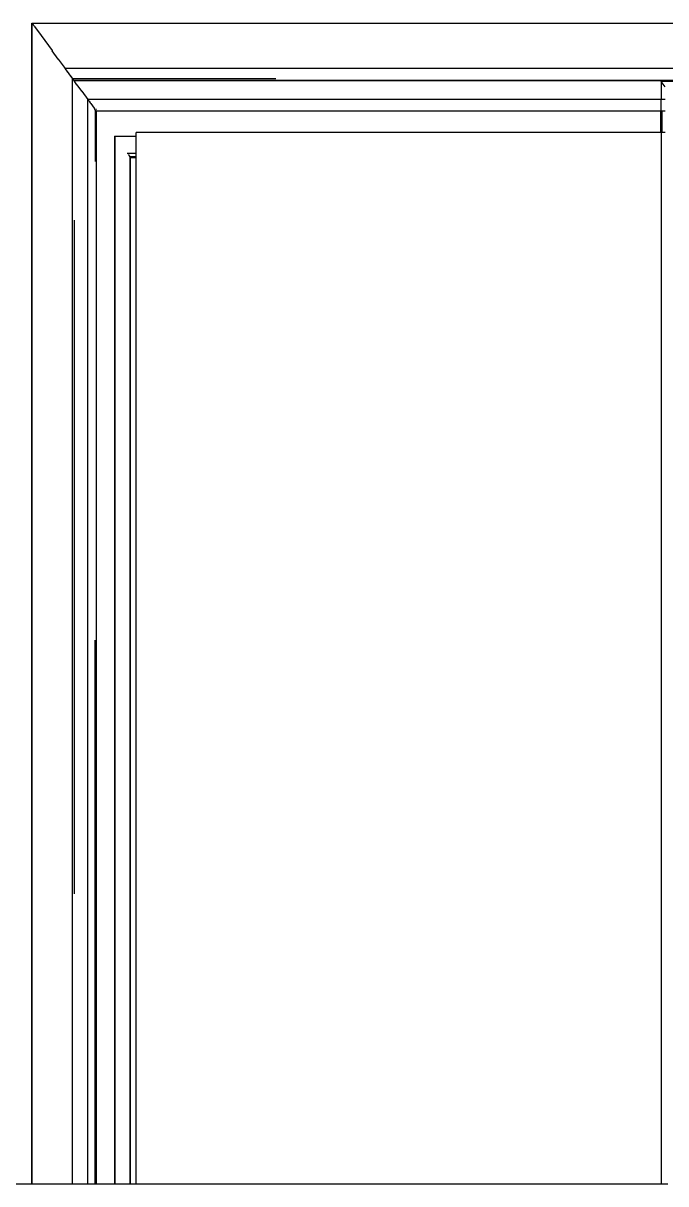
# Model space of a CAD drawing. Header units: inches. Extents: x 5914 to 162157, y -20538 to 282354.
# Drawn here: x 154510.8 to 154539.9, y -20132.2 to -20079.6 of the extents above; entities that cross this region are included whole.
import ezdxf

# ---------------------------------------------------------------- set-up
doc = ezdxf.new("R2010")
doc.units = ezdxf.units.IN
doc.header["$MEASUREMENT"] = 0
doc.layers.add('ELE1 RA', color=1, linetype='Continuous', lineweight=30)
doc.layers.add('HATCH RA', color=8, linetype='Continuous', lineweight=5)

# ---------------------------------------------------------------- blocks, each defined once
blk = doc.blocks.new('TDG')
at = {"layer": 'ELE1 RA'}
for p, q in [((159124.784, -15763.335), (159124.783, -15762.96)), ((159124.783, -15762.96), (159124.798, -15762.96)), ((159124.783, -15762.96), (159124.784, -15772.913)), ((159124.783, -15817.96), (159124.783, -15762.96)), ((159124.783, -15762.96), (159184.783, -15762.96)), ((159124.8, -15762.963), (159124.798, -15762.96)), ((159124.798, -15762.96), (159184.757, -15762.96)), ((159124.803, -15762.966), (159124.8, -15762.963)), ((159124.803, -15762.967), (159124.803, -15762.966)), ((159124.803, -15762.967), (159124.804, -15762.968)), ((159124.804, -15762.968), (159124.805, -15762.97)), ((159124.805, -15762.97), (159124.811, -15762.978)), ((159124.815, -15762.984), (159124.811, -15762.978)), ((159124.818, -15762.988), (159124.815, -15762.984)), ((159124.819, -15762.988), (159124.818, -15762.988)), ((159124.82, -15762.991), (159124.819, -15762.988)), ((159124.82, -15762.991), (159124.858, -15763.043)), ((159124.784, -15763.335), (159124.784, -15772.913)), ((159124.861, -15763.046), (159124.858, -15763.043)), ((159124.877, -15763.068), (159124.861, -15763.046)), ((159124.895, -15763.093), (159124.877, -15763.068)), ((159124.895, -15763.093), (159125.009, -15763.25)), ((159125.009, -15763.25), (159125.036, -15763.286)), ((159125.036, -15763.286), (159125.045, -15763.298)), ((159125.045, -15763.298), (159125.047, -15763.302)), ((159125.047, -15763.302), (159125.745, -15764.259)), ((159125.745, -15764.259), (159125.747, -15764.262)), ((159126.037, -15764.659), (159125.747, -15764.262)), ((159126.037, -15764.659), (159126.039, -15764.661)), ((159126.039, -15764.661), (159126.368, -15765.113)), ((159126.361, -15765.121), (159126.363, -15765.11)), ((159126.364, -15765.125), (159126.361, -15765.121)), ((159126.368, -15765.113), (159126.363, -15765.11)), ((159126.364, -15765.125), (159126.711, -15765.601)), ((159126.374, -15765.102), (159126.366, -15765.105)), ((159126.366, -15765.105), (159126.368, -15765.113)), ((159126.369, -15765.114), (159126.368, -15765.113)), ((159126.369, -15765.114), (159126.37, -15765.115)), ((159126.37, -15765.115), (159126.371, -15765.116)), ((159126.371, -15765.116), (159126.372, -15765.117)), ((159126.373, -15765.119), (159126.372, -15765.117)), ((159126.373, -15765.12), (159126.373, -15765.119)), ((159126.375, -15765.122), (159126.373, -15765.12)), ((159183.196, -15765.102), (159126.374, -15765.102)), ((159126.376, -15765.124), (159126.375, -15765.122)), ((159126.377, -15765.125), (159126.376, -15765.124)), ((159126.38, -15765.128), (159126.377, -15765.125)), ((159126.38, -15765.13), (159126.38, -15765.128)), ((159126.386, -15765.137), (159126.38, -15765.13)), ((159126.386, -15765.137), (159126.388, -15765.141)), ((159126.396, -15765.151), (159126.388, -15765.141)), ((159126.398, -15765.153), (159126.396, -15765.151)), ((159126.399, -15765.155), (159126.398, -15765.153)), ((159126.4, -15765.156), (159126.399, -15765.155)), ((159126.41, -15765.171), (159126.4, -15765.156)), ((159126.421, -15765.186), (159126.41, -15765.171)), ((159126.431, -15765.198), (159126.421, -15765.186)), ((159126.432, -15765.2), (159126.431, -15765.198)), ((159126.438, -15765.208), (159126.432, -15765.2)), ((159126.446, -15765.219), (159126.438, -15765.208)), ((159126.446, -15765.219), (159126.448, -15765.222)), ((159126.448, -15765.222), (159126.45, -15765.224)), ((159126.458, -15765.236), (159126.45, -15765.224)), ((159126.462, -15765.242), (159126.458, -15765.236)), ((159126.464, -15765.244), (159126.462, -15765.242)), ((159126.465, -15765.245), (159126.464, -15765.244)), ((159126.466, -15765.247), (159126.465, -15765.245)), ((159126.467, -15765.248), (159126.466, -15765.247)), ((159126.468, -15765.25), (159126.467, -15765.248)), ((159126.472, -15765.255), (159126.468, -15765.25)), ((159126.473, -15765.257), (159126.472, -15765.255)), ((159126.474, -15765.258), (159126.473, -15765.257)), ((159126.475, -15765.259), (159126.474, -15765.258)), ((159126.477, -15765.261), (159126.475, -15765.259)), ((159126.477, -15765.261), (159126.483, -15765.265)), ((159126.477, -15765.261), (159126.48, -15765.271)), ((159126.485, -15765.273), (159126.477, -15765.261)), ((159126.48, -15765.273), (159126.48, -15765.271)), ((159126.485, -15765.266), (159126.483, -15765.265)), ((159126.487, -15765.275), (159126.485, -15765.273)), ((159126.488, -15765.277), (159126.487, -15765.275)), ((159126.489, -15765.278), (159126.488, -15765.277)), ((159126.49, -15765.279), (159126.489, -15765.278)), ((159126.491, -15765.282), (159126.49, -15765.279)), ((159126.493, -15765.284), (159126.491, -15765.282)), ((159126.495, -15765.286), (159126.493, -15765.284)), ((159126.496, -15765.288), (159126.495, -15765.286)), ((159126.497, -15765.29), (159126.496, -15765.288)), ((159126.498, -15765.291), (159126.497, -15765.29)), ((159126.5, -15765.293), (159126.498, -15765.291)), ((159126.501, -15765.295), (159126.5, -15765.293)), ((159126.501, -15765.295), (159126.504, -15765.299)), ((159126.505, -15765.301), (159126.504, -15765.299)), ((159126.507, -15765.303), (159126.505, -15765.301)), ((159126.507, -15765.303), (159126.515, -15765.314)), ((159126.517, -15765.317), (159126.515, -15765.314)), ((159126.519, -15765.32), (159126.517, -15765.317)), ((159126.525, -15765.328), (159126.519, -15765.32)), ((159126.526, -15765.329), (159126.525, -15765.328)), ((159126.527, -15765.331), (159126.526, -15765.329)), ((159126.529, -15765.333), (159126.527, -15765.331)), ((159126.533, -15765.339), (159126.529, -15765.333)), ((159126.535, -15765.342), (159126.533, -15765.339)), ((159126.54, -15765.349), (159126.535, -15765.342)), ((159126.54, -15765.349), (159126.547, -15765.357)), ((159126.551, -15765.364), (159126.547, -15765.357)), ((159126.554, -15765.367), (159126.551, -15765.364)), ((159126.555, -15765.368), (159126.554, -15765.367)), ((159126.555, -15765.369), (159126.555, -15765.368)), ((159126.557, -15765.372), (159126.555, -15765.369)), ((159126.558, -15765.374), (159126.557, -15765.372)), ((159126.569, -15765.388), (159126.558, -15765.374)), ((159126.57, -15765.39), (159126.569, -15765.388)), ((159126.572, -15765.392), (159126.57, -15765.39)), ((159126.575, -15765.397), (159126.572, -15765.392)), ((159126.576, -15765.398), (159126.575, -15765.397)), ((159126.579, -15765.402), (159126.576, -15765.398)), ((159126.582, -15765.406), (159126.579, -15765.402)), ((159126.584, -15765.408), (159126.582, -15765.406)), ((159126.584, -15765.408), (159126.587, -15765.412)), ((159126.587, -15765.412), (159126.59, -15765.417)), ((159126.59, -15765.417), (159126.593, -15765.421)), ((159126.593, -15765.421), (159126.595, -15765.423)), ((159126.595, -15765.423), (159126.596, -15765.425)), ((159126.596, -15765.425), (159126.598, -15765.428)), ((159126.598, -15765.428), (159126.599, -15765.429)), ((159126.599, -15765.429), (159126.6, -15765.43)), ((159126.6, -15765.43), (159126.601, -15765.432)), ((159126.601, -15765.432), (159126.602, -15765.433)), ((159126.602, -15765.433), (159126.604, -15765.436)), ((159126.604, -15765.436), (159126.605, -15765.437)), ((159126.605, -15765.437), (159126.609, -15765.443)), ((159126.609, -15765.443), (159126.613, -15765.448)), ((159126.613, -15765.448), (159126.616, -15765.453)), ((159126.616, -15765.453), (159126.617, -15765.454)), ((159126.617, -15765.454), (159126.622, -15765.461)), ((159126.622, -15765.461), (159126.626, -15765.466)), ((159126.626, -15765.466), (159126.628, -15765.469)), ((159126.628, -15765.469), (159126.634, -15765.477)), ((159126.64, -15765.486), (159126.634, -15765.477)), ((159126.64, -15765.486), (159126.646, -15765.493)), ((159126.646, -15765.493), (159126.648, -15765.496)), ((159126.648, -15765.496), (159126.651, -15765.501)), ((159126.651, -15765.501), (159126.652, -15765.502)), ((159126.652, -15765.502), (159126.654, -15765.505)), ((159126.654, -15765.505), (159126.655, -15765.506)), ((159126.655, -15765.506), (159126.657, -15765.509)), ((159126.657, -15765.509), (159126.661, -15765.515)), ((159126.661, -15765.515), (159126.665, -15765.52)), ((159126.665, -15765.52), (159126.666, -15765.521)), ((159126.666, -15765.521), (159126.667, -15765.523)), ((159126.669, -15765.525), (159126.667, -15765.523)), ((159126.67, -15765.527), (159126.669, -15765.525)), ((159126.67, -15765.527), (159126.671, -15765.528)), ((159126.671, -15765.528), (159126.674, -15765.532)), ((159126.674, -15765.532), (159126.678, -15765.538)), ((159126.678, -15765.538), (159126.679, -15765.54)), ((159126.679, -15765.54), (159126.683, -15765.544)), ((159126.683, -15765.544), (159126.684, -15765.546)), ((159126.684, -15765.546), (159126.687, -15765.55)), ((159126.687, -15765.55), (159126.69, -15765.554)), ((159126.69, -15765.554), (159126.691, -15765.556)), ((159126.69, -15765.555), (159126.69, -15765.554)), ((159126.691, -15765.556), (159126.69, -15765.555)), ((159126.692, -15765.557), (159126.691, -15765.556)), ((159126.694, -15765.559), (159126.692, -15765.557)), ((159126.694, -15765.559), (159126.695, -15765.56)), ((159126.696, -15765.563), (159126.695, -15765.56)), ((159126.696, -15765.563), (159126.697, -15765.564)), ((159126.697, -15765.564), (159126.698, -15765.565)), ((159126.698, -15765.565), (159126.699, -15765.567)), ((159126.699, -15765.567), (159126.7, -15765.568)), ((159126.702, -15765.57), (159126.7, -15765.568)), ((159126.702, -15765.57), (159126.703, -15765.572)), ((159126.703, -15765.572), (159126.706, -15765.576)), ((159126.706, -15765.576), (159126.709, -15765.585)), ((159126.713, -15765.58), (159126.706, -15765.576)), ((159126.718, -15765.593), (159126.706, -15765.576)), ((159126.709, -15765.585), (159126.711, -15765.601)), ((159126.711, -15765.601), (159126.711, -15765.604)), ((159126.711, -15765.604), (159126.756, -15765.663)), ((159126.711, -15817.96), (159126.711, -15765.604)), ((159126.726, -15765.583), (159126.713, -15765.58)), ((159126.719, -15765.594), (159126.718, -15765.593)), ((159126.722, -15765.598), (159126.719, -15765.594)), ((159126.728, -15765.606), (159126.722, -15765.598)), ((159126.726, -15765.583), (159136.318, -15765.583)), ((159126.729, -15765.607), (159126.728, -15765.606)), ((159126.731, -15765.611), (159126.729, -15765.607)), ((159126.731, -15765.611), (159126.734, -15765.614)), ((159126.735, -15765.616), (159126.734, -15765.614)), ((159126.735, -15765.616), (159126.735, -15765.616)), ((159126.74, -15765.623), (159126.735, -15765.616)), ((159126.741, -15765.624), (159126.74, -15765.623)), ((159126.741, -15765.624), (159126.748, -15765.634)), ((159126.749, -15765.635), (159126.748, -15765.634)), ((159126.75, -15765.636), (159126.749, -15765.635)), ((159126.751, -15765.638), (159126.75, -15765.636)), ((159126.751, -15765.638), (159126.754, -15765.642)), ((159126.754, -15765.642), (159126.756, -15765.644)), ((159126.756, -15765.644), (159126.757, -15765.645)), ((159126.756, -15765.663), (159126.765, -15765.675)), ((159126.759, -15765.649), (159126.757, -15765.645)), ((159126.759, -15765.649), (159126.76, -15765.65)), ((159126.76, -15765.65), (159126.761, -15765.651)), ((159126.761, -15765.651), (159126.769, -15765.657)), ((159126.767, -15765.659), (159126.761, -15765.651)), ((159126.765, -15765.675), (159126.768, -15765.679)), ((159126.767, -15765.659), (159126.766, -15765.663)), ((159126.768, -15765.679), (159126.766, -15765.663)), ((159126.767, -15765.659), (159126.77, -15765.664)), ((159126.769, -15765.657), (159126.781, -15765.66)), ((159126.77, -15765.664), (159126.773, -15765.667)), ((159126.773, -15765.667), (159126.774, -15765.67)), ((159126.784, -15765.683), (159126.774, -15765.67)), ((159126.781, -15765.66), (159182.789, -15765.66)), ((159126.784, -15765.683), (159126.786, -15765.686)), ((159126.786, -15765.686), (159126.787, -15765.687)), ((159126.787, -15765.687), (159126.788, -15765.688)), ((159126.795, -15765.697), (159126.788, -15765.688)), ((159126.795, -15765.697), (159126.797, -15765.701)), ((159126.797, -15765.701), (159126.798, -15765.702)), ((159126.798, -15765.702), (159126.799, -15765.703)), ((159126.799, -15765.703), (159126.8, -15765.678)), ((159126.8, -15765.705), (159126.799, -15765.703)), ((159126.819, -15765.704), (159126.8, -15765.678)), ((159126.8, -15765.678), (159154.58, -15765.678)), ((159126.801, -15765.706), (159126.8, -15765.705)), ((159126.8, -15765.726), (159126.803, -15765.708)), ((159126.802, -15765.707), (159126.801, -15765.706)), ((159126.803, -15765.708), (159126.802, -15765.707)), ((159126.803, -15765.708), (159126.803, -15765.709)), ((159126.803, -15765.709), (159126.829, -15765.745)), ((159126.829, -15765.724), (159126.829, -15765.726)), ((159126.829, -15765.739), (159126.829, -15765.745)), ((159126.829, -15765.745), (159126.829, -15765.762)), ((159126.923, -15765.873), (159126.829, -15765.745)), ((159136.318, -15765.583), (159136.346, -15765.583)), ((159154.58, -15765.678), (159154.609, -15765.717)), ((159154.58, -15765.704), (159154.58, -15765.678)), ((159154.58, -15765.678), (159154.99, -15765.678)), ((159182.741, -15765.717), (159154.609, -15765.717)), ((159154.609, -15765.717), (159154.609, -15766.561)), ((159154.792, -15765.968), (159154.609, -15765.717)), ((159126.923, -15765.873), (159126.924, -15765.875)), ((159127.146, -15766.179), (159126.924, -15765.875)), ((159127.146, -15766.158), (159127.146, -15766.179)), ((159127.146, -15766.179), (159127.146, -15766.189)), ((159127.146, -15766.179), (159127.433, -15766.573)), ((159127.425, -15766.581), (159127.427, -15766.569)), ((159127.425, -15766.581), (159127.425, -15817.96)), ((159127.433, -15766.573), (159127.427, -15766.569)), ((159127.43, -15766.564), (159127.439, -15766.561)), ((159127.43, -15766.564), (159127.433, -15766.573)), ((159127.436, -15766.577), (159127.433, -15766.573)), ((159127.437, -15766.578), (159127.436, -15766.577)), ((159127.438, -15766.58), (159127.437, -15766.578)), ((159127.439, -15766.582), (159127.438, -15766.58)), ((159127.439, -15766.561), (159154.599, -15766.561)), ((159127.441, -15766.584), (159127.439, -15766.582)), ((159127.444, -15766.588), (159127.441, -15766.584)), ((159127.444, -15766.588), (159127.445, -15766.589)), ((159127.445, -15766.589), (159127.463, -15766.614)), ((159127.465, -15766.616), (159127.463, -15766.614)), ((159127.496, -15766.659), (159127.465, -15766.616)), ((159127.496, -15766.659), (159127.545, -15766.727)), ((159127.545, -15766.727), (159127.576, -15766.769)), ((159127.576, -15766.769), (159127.731, -15766.982)), ((159154.599, -15766.561), (159154.609, -15766.561)), ((159154.609, -15766.561), (159154.792, -15766.561)), ((159154.609, -15767.119), (159154.609, -15766.561)), ((159127.731, -15766.982), (159127.733, -15766.984)), ((159127.733, -15766.984), (159127.735, -15766.987)), ((159127.735, -15766.987), (159127.735, -15766.987)), ((159127.735, -15766.987), (159127.738, -15766.991)), ((159127.738, -15766.991), (159127.739, -15766.993)), ((159127.739, -15766.993), (159127.74, -15766.994)), ((159127.74, -15766.994), (159127.742, -15766.996)), ((159127.742, -15766.996), (159127.744, -15766.998)), ((159127.744, -15766.998), (159127.744, -15766.999)), ((159127.744, -15766.999), (159127.745, -15767)), ((159127.745, -15767), (159127.747, -15767.004)), ((159127.747, -15767.004), (159127.749, -15767.006)), ((159127.749, -15767.006), (159127.752, -15767.011)), ((159127.752, -15767.011), (159127.754, -15767.012)), ((159127.754, -15767.012), (159127.755, -15767.014)), ((159127.755, -15767.014), (159127.756, -15767.016)), ((159127.756, -15767.016), (159127.758, -15767.018)), ((159127.758, -15767.018), (159127.758, -15767.019)), ((159127.758, -15767.019), (159127.76, -15767.021)), ((159127.76, -15767.021), (159127.762, -15767.023)), ((159127.762, -15767.023), (159127.765, -15767.029)), ((159127.765, -15767.029), (159127.768, -15767.032)), ((159127.768, -15767.032), (159127.785, -15767.05)), ((159127.781, -15767.055), (159127.768, -15767.032)), ((159127.82, -15767.104), (159127.768, -15767.032)), ((159127.786, -15767.077), (159127.781, -15767.055)), ((159127.799, -15767.056), (159127.785, -15767.05)), ((159127.786, -15767.077), (159127.786, -15769.52)), ((159127.823, -15767.108), (159127.82, -15767.104)), ((159127.823, -15767.108), (159127.829, -15767.121)), ((159127.823, -15767.108), (159127.833, -15767.116)), ((159127.832, -15767.138), (159127.829, -15767.121)), ((159127.832, -15767.138), (159127.832, -15817.96)), ((159127.833, -15767.116), (159127.845, -15767.119)), ((159127.867, -15767.056), (159127.842, -15767.056)), ((159127.845, -15767.119), (159154.58, -15767.119)), ((159154.58, -15767.119), (159154.58, -15767.098)), ((159154.58, -15768.141), (159154.58, -15767.119)), ((159154.58, -15767.119), (159154.609, -15767.119)), ((159154.609, -15767.119), (159154.609, -15768.141)), ((159154.609, -15767.119), (159154.645, -15767.119)), ((159154.645, -15767.119), (159154.645, -15767.098)), ((159154.645, -15768.141), (159154.645, -15767.119)), ((159154.645, -15767.119), (159154.792, -15767.119)), ((159128.715, -15768.303), (159128.715, -15817.96)), ((159128.722, -15817.96), (159128.722, -15768.313)), ((159128.722, -15768.313), (159129.728, -15768.313)), ((159154.58, -15768.141), (159129.728, -15768.141)), ((159129.728, -15768.313), (159129.728, -15768.141)), ((159129.728, -15769.116), (159129.728, -15768.313)), ((159154.609, -15768.141), (159154.58, -15768.141)), ((159154.645, -15768.141), (159154.609, -15768.141)), ((159154.609, -15768.141), (159154.609, -15817.96)), ((159154.792, -15768.141), (159154.645, -15768.141)), ((159129.308, -15769.116), (159129.728, -15769.116)), ((159129.351, -15769.175), (159129.427, -15769.279)), ((159129.456, -15769.319), (159129.427, -15769.279)), ((159129.427, -15769.279), (159129.728, -15769.279)), ((159129.427, -15769.279), (159129.427, -15817.96)), ((159129.456, -15769.319), (159129.728, -15769.319)), ((159129.456, -15817.96), (159129.456, -15769.319)), ((159129.728, -15769.279), (159129.728, -15769.116)), ((159129.728, -15769.319), (159129.728, -15769.279)), ((159129.728, -15817.96), (159129.728, -15769.319)), ((159126.8, -15804.215), (159126.8, -15772.293)), ((159124.784, -15772.913), (159124.783, -15817.96)), ((159127.786, -15817.96), (159127.787, -15792.19)), ((159118.283, -15817.96), (159124.783, -15817.96)), ((159124.783, -15817.96), (159126.711, -15817.96)), ((159126.711, -15817.96), (159127.425, -15817.96)), ((159127.425, -15817.96), (159127.786, -15817.96)), ((159127.786, -15817.96), (159127.832, -15817.96)), ((159127.832, -15817.96), (159128.715, -15817.96)), ((159128.715, -15817.96), (159128.722, -15817.96)), ((159128.722, -15817.96), (159129.427, -15817.96)), ((159129.427, -15817.96), (159129.456, -15817.96)), ((159129.456, -15817.96), (159129.728, -15817.96)), ((159129.728, -15817.96), (159154.609, -15817.96)), ((159154.609, -15817.96), (159154.925, -15817.96))]:
    blk.add_line(p, q, dxfattribs=at)

msp = doc.modelspace()

# ---------------------------------------------------------------- block references
at = {"layer": 'HATCH RA', "xscale": 0.9568106312292479, "yscale": 0.9568106312292479, "zscale": 0.9568106312292479}
msp.add_blockref('TDG', (2258.922, -4997.452), dxfattribs=at)

doc.saveas('drawing.dxf')
